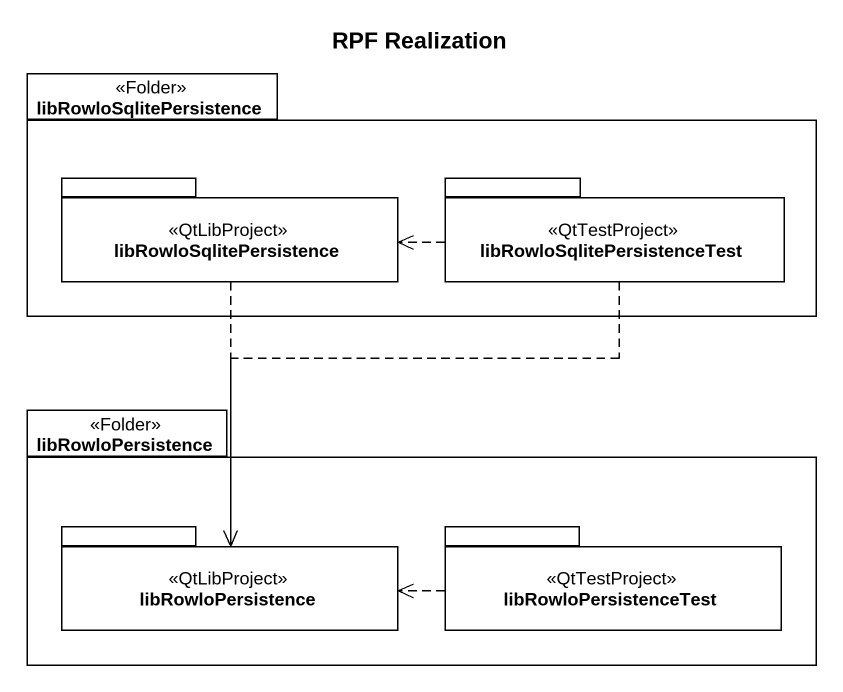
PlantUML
@startuml
title RPF Realization
package libRowloSqlitePersistence <<Folder>> {
  package "libRowloSqlitePersistence" as libRowloSqlitePersistence_2 <<QtLibProject>> {
  }
  package "libRowloSqlitePersistenceTest" as libRowloSqlitePersistenceTes <<QtTestProject>> {
  }
}
package libRowloPersistence <<Folder>> {
  package "libRowloPersistence" as libRowloPersistence_2 <<QtLibProject>> {
  }
  package libRowloPersistenceTest <<QtTestProject>> {
  }
}
libRowloSqlitePersistence_2 ..> libRowloPersistence_2
libRowloSqlitePersistenceTes .left.> libRowloSqlitePersistence_2
libRowloSqlitePersistenceTes ..> libRowloPersistence_2
libRowloPersistenceTest .left.> libRowloPersistence_2
@enduml
